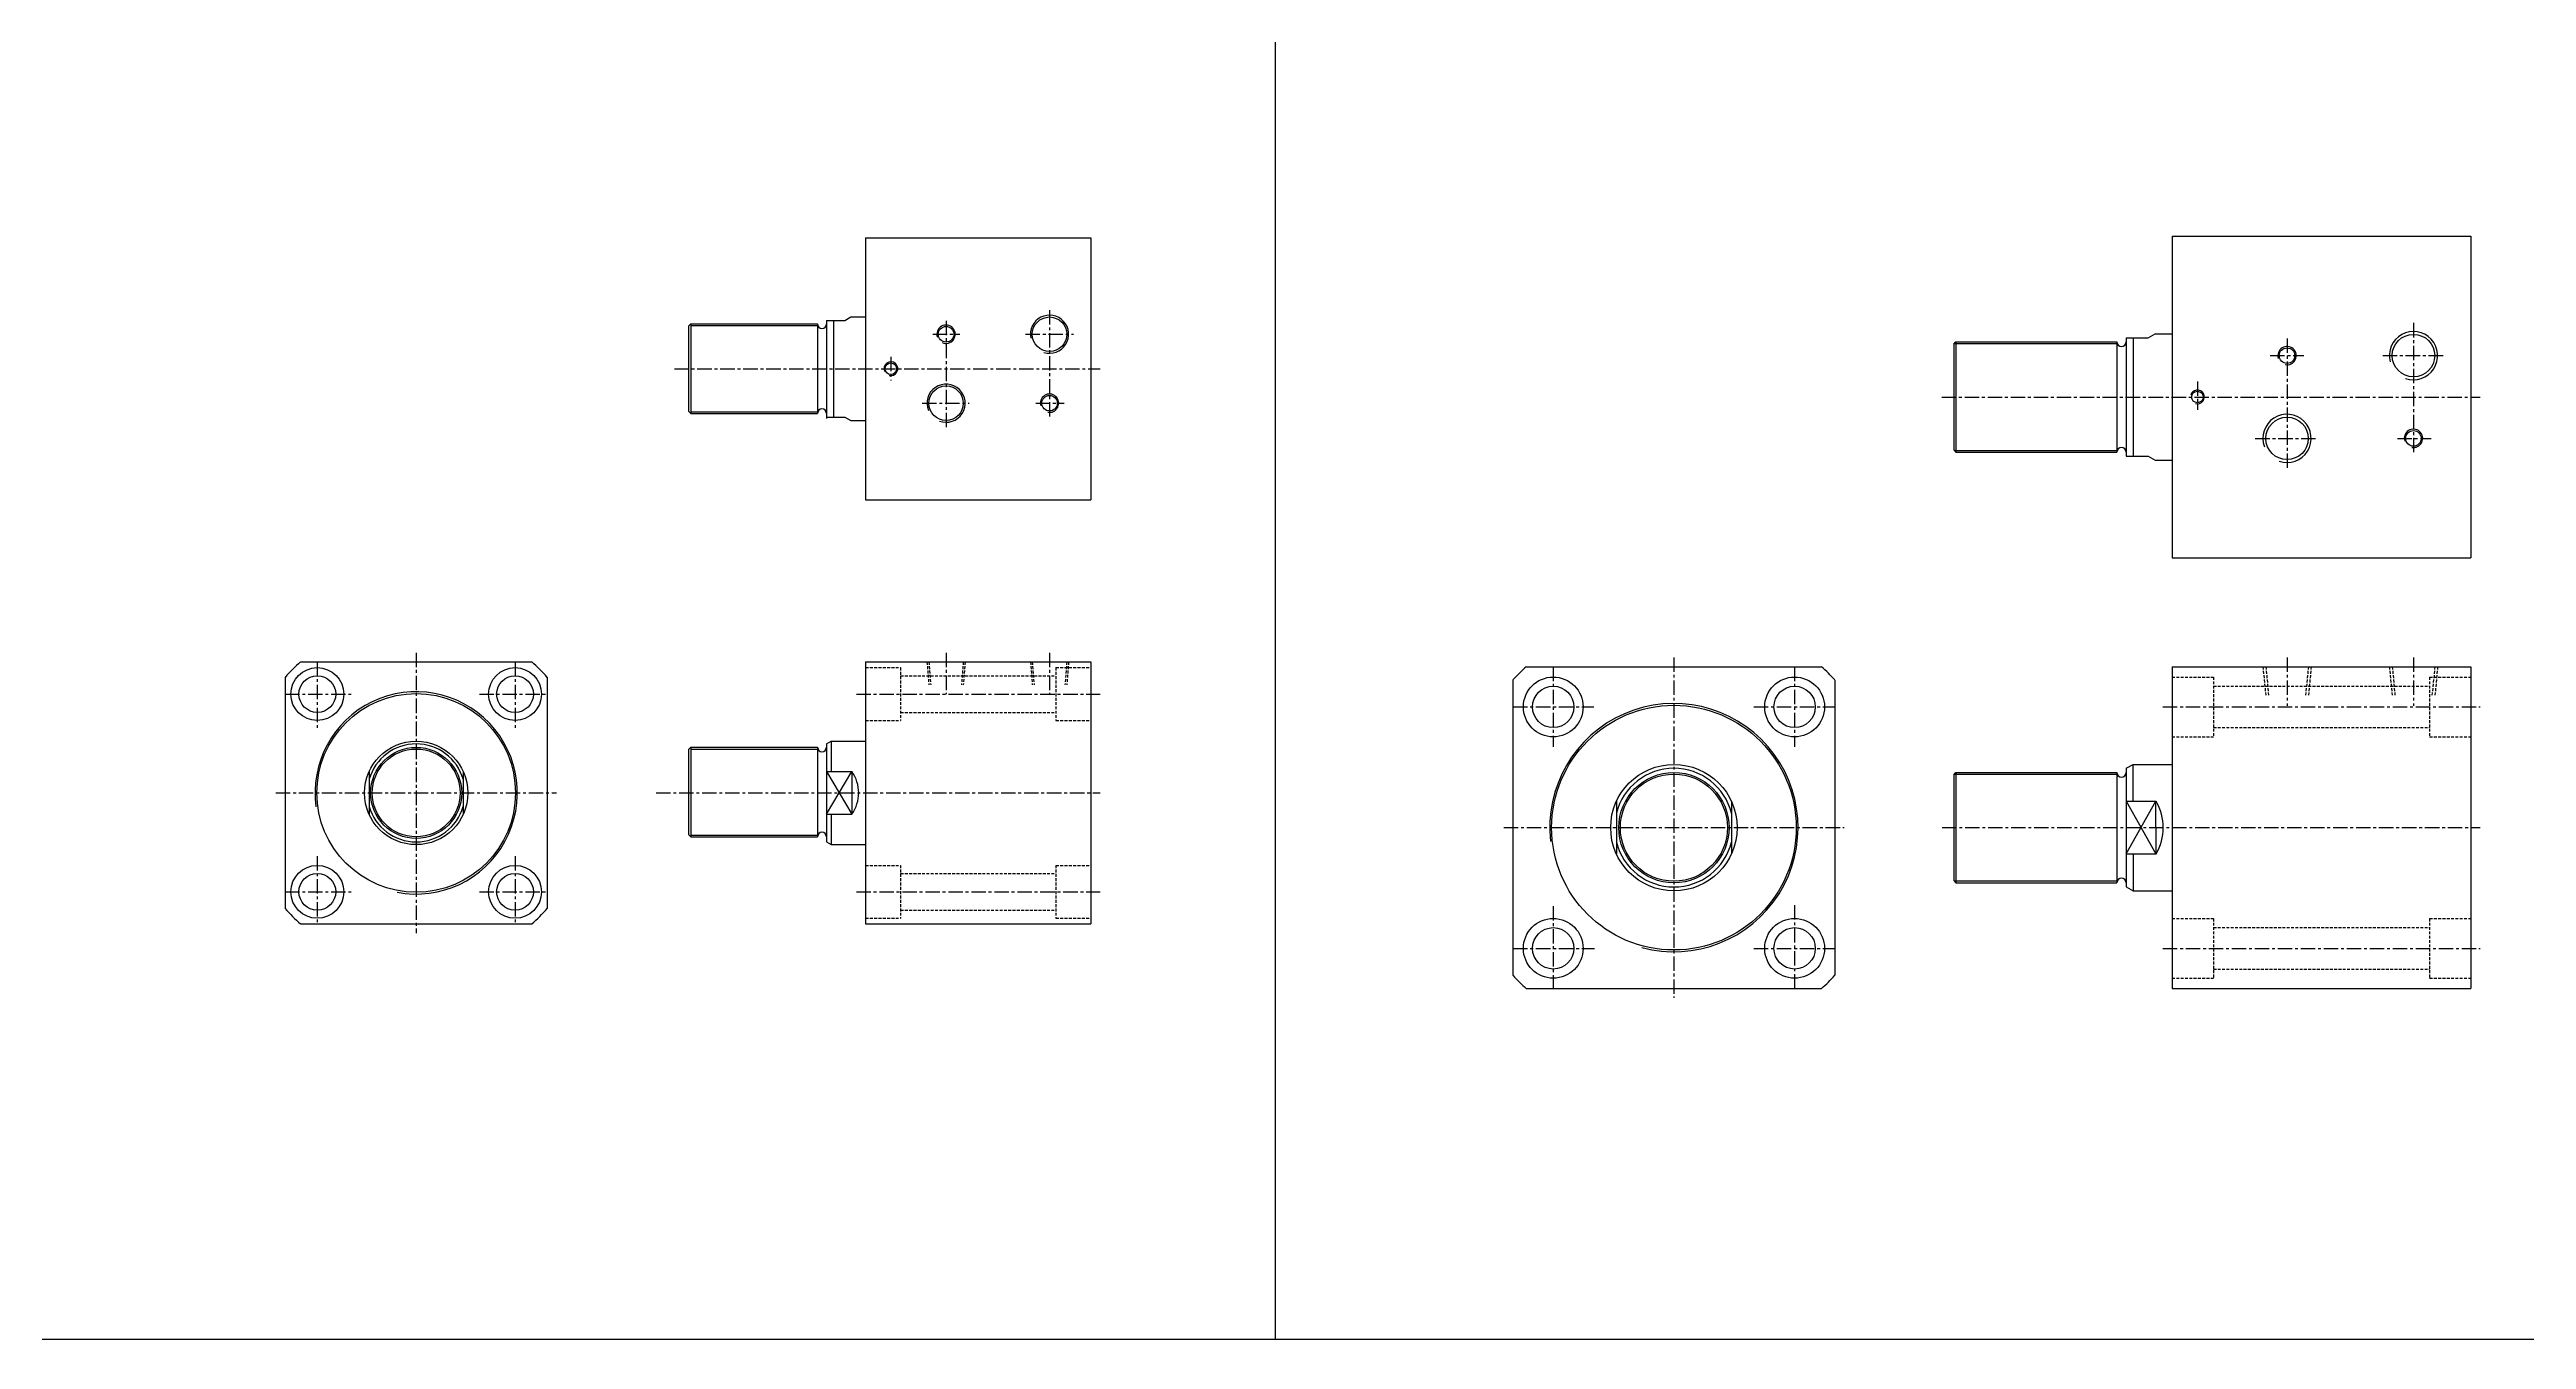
# Model space of a CAD drawing. Extents: x 0 to 4072, y 0 to 1298.
# Drawn here: x 2061 to 3138, y 0 to 561 of the extents above; entities that cross this region are included whole.
import ezdxf

# ---------------------------------------------------------------- set-up
doc = ezdxf.new("R2010")
doc.units = 0
doc.header["$LTSCALE"] = 5
doc.header["$MEASUREMENT"] = 0
doc.linetypes.add('CENTER', pattern=[2, 1.25, -0.25, 0.25, -0.25])
doc.linetypes.add('HIDDEN', pattern=[0.375, 0.25, -0.125])
doc.layers.get('0').update_dxf_attribs({"linetype": 'CONTINUOUS'})
doc.layers.add('HIDDEN', color=2, linetype='HIDDEN')
doc.layers.add('ML', color=3, linetype='CONTINUOUS')
doc.styles.add('GHS', font='romans', dxfattribs={"bigfont": 'ghs'})

msp = doc.modelspace()

# ---------------------------------------------------------------- linework, layer by layer
for p, q in [((2594, 0), (2594, 724)), ((2415.7, 479.2), (2513.7, 479.2)), ((2415.7, 479.2), (2415.7, 437.2)), ((2513.7, 479.2), (2513.7, 365.2)), ((2984, 479.9), (2984, 339.9)), ((2984, 479.9), (3114, 479.9)), ((3114, 479.9), (3114, 339.9)), ((2338.7, 440.7), (2339.7, 441.7)), ((2339.7, 441.7), (2394.7, 441.7)), ((2339.7, 441.7), (2339.7, 402.7)), ((2394.7, 441.7), (2394.7, 402.7)), ((2398.7, 443.2), (2398.7, 401.2)), ((2398.7, 443.2), (2406.7, 443.2)), ((2398.7, 443.2), (2398.7, 400.6)), ((2398.7, 443.2), (2398.7, 401.2)), ((2401.7, 443.2), (2401.7, 401.2)), ((2406.7, 443.2), (2409.3, 444.7)), ((2409.3, 444.7), (2415.7, 444.7)), ((2338.7, 440.7), (2338.7, 403.7)), ((2415.7, 437.2), (2415.7, 422.2)), ((2889, 432.9), (2890, 433.9)), ((2889, 432.9), (2889, 386.9)), ((2890, 433.9), (2960, 433.9)), ((2890, 433.9), (2890, 385.9)), ((2960, 433.9), (2960, 385.9)), ((2964, 435.7), (2964, 384.1)), ((2964, 435.7), (2973.6, 435.7)), ((2964, 435.7), (2964, 384.1)), ((2964, 435.7), (2964, 385.9)), ((2964, 435.7), (2964, 385.9)), ((2967, 435.7), (2967, 384.1)), ((2973.6, 435.7), (2976.6, 437.4)), ((2976.6, 437.4), (2984, 437.4)), ((2415.7, 422.2), (2415.7, 365.2)), ((2338.7, 403.7), (2339.7, 402.7)), ((2339.7, 402.7), (2394.7, 402.7)), ((2398.7, 401.2), (2406.7, 401.2)), ((2406.7, 401.2), (2409.3, 399.7)), ((2409.3, 399.7), (2415.7, 399.7)), ((2889, 386.9), (2890, 385.9)), ((2890, 385.9), (2960, 385.9)), ((2964, 384.1), (2973.6, 384.1)), ((2973.6, 384.1), (2976.6, 382.4)), ((2976.6, 382.4), (2984, 382.4)), ((2415.7, 365.2), (2513.7, 365.2)), ((2984, 339.9), (3114, 339.9)), ((2170, 294.7), (2270.5, 294.7)), ((2415.7, 294.7), (2415.7, 237.7)), ((2415.7, 294.7), (2513.7, 294.7)), ((2513.7, 294.7), (2513.7, 180.7)), ((2703, 292.6), (2831.5, 292.6)), ((2984, 292.6), (3114, 292.6)), ((2984, 292.6), (2984, 222.6)), ((3114, 292.6), (3114, 152.6)), ((2163.2, 288), (2163.2, 187.5)), ((2277.2, 288), (2277.2, 187.5)), ((2697.3, 286.8), (2697.3, 158.4)), ((2837.3, 286.8), (2837.3, 158.4)), ((2398.7, 259.1), (2400.7, 260.2)), ((2398.7, 259.1), (2398.7, 216.4)), ((2398.7, 259.1), (2398.7, 217.1)), ((2400.7, 260.2), (2415.7, 260.2)), ((2400.7, 260.2), (2400.7, 247)), ((2338.7, 256.6), (2339.7, 257.6)), ((2338.7, 256.6), (2338.7, 219.6)), ((2339.7, 257.6), (2394.7, 257.6)), ((2339.7, 257.6), (2339.7, 218.6)), ((2394.7, 257.6), (2394.7, 218.6)), ((2964, 248.4), (2967, 250.1)), ((2964, 248.4), (2964, 196.9)), ((2964, 248.4), (2964, 198.6)), ((2964, 248.4), (2964, 198.6)), ((2967, 250.1), (2984, 250.1)), ((2967, 234.1), (2967, 250.1)), ((2199.7, 247), (2199.7, 228.4)), ((2240.7, 247), (2240.7, 228.4)), ((2398.7, 247), (2409.7, 247)), ((2409.7, 247), (2409.7, 228.4)), ((2415.7, 237.7), (2415.7, 180.7)), ((2889, 245.6), (2890, 246.6)), ((2889, 245.6), (2889, 199.6)), ((2890, 246.6), (2960, 246.6)), ((2890, 246.6), (2890, 198.6)), ((2960, 246.6), (2960, 198.6)), ((2398.7, 228.4), (2409.7, 228.4)), ((2400.7, 228.4), (2400.7, 215.2)), ((2742.3, 234.1), (2742.3, 211.2)), ((2792.3, 234.1), (2792.3, 211.2)), ((2964, 234.1), (2977, 234.1)), ((2977, 222.6), (2977, 234.1)), ((2338.7, 219.6), (2339.7, 218.6)), ((2339.7, 218.6), (2394.7, 218.6)), ((2398.7, 216.4), (2400.7, 215.2)), ((2400.7, 224.5), (2400.7, 215.2)), ((2977, 222.6), (2977, 211.2)), ((2984, 222.6), (2984, 152.6)), ((2400.7, 215.2), (2415.7, 215.2)), ((2964, 211.2), (2977, 211.2)), ((2967, 211.2), (2967, 195.1)), ((2889, 199.6), (2890, 198.6)), ((2890, 198.6), (2960, 198.6)), ((2964, 196.9), (2967, 195.1)), ((2967, 195.1), (2984, 195.1)), ((2170, 180.7), (2270.5, 180.7)), ((2415.7, 180.7), (2513.7, 180.7)), ((2703, 152.6), (2831.5, 152.6)), ((2984, 152.6), (3114, 152.6)), ((4071.8, 0), (0, 0))]:
    msp.add_line(p, q)
at = {"color": 3}
for p, q in [((2339.7, 441), (2394.9, 441)), ((2889.3, 433.1), (2960.2, 433.1)), ((2339.7, 403.5), (2394.9, 403.5)), ((2889.3, 386.6), (2960.2, 386.6)), ((2339.7, 256.8), (2394.9, 256.8)), ((2889.3, 245.9), (2960.2, 245.9)), ((2339.7, 219.3), (2394.9, 219.3)), ((2889.3, 199.4), (2960.2, 199.4))]:
    msp.add_line(p, q, dxfattribs=at)
at = {"color": 7}
for centre, radius in [((2495.7, 437.2), 7.5), ((2450.7, 437.2), 3.38), ((3034, 427.9), 3.38), ((3089, 427.9), 9.25), ((2426.7, 422.2), 2.5), ((2450.7, 407.2), 7.5), ((2495.7, 407.2), 3.38), ((2995, 409.9), 2.5), ((3034, 391.9), 9.25), ((2220.2, 237.7), 43.2), ((2767.3, 222.6), 53.2)]:
    msp.add_circle(centre, radius, dxfattribs=at)
for centre, radius in [((3089, 391.9), 3.38), ((2177.2, 280.7), 11.5), ((2263.2, 280.7), 11.5), ((2177.2, 280.7), 8), ((2263.2, 280.7), 8), ((2714.8, 275.1), 13), ((2714.8, 275.1), 9), ((2819.8, 275.1), 13), ((2819.8, 275.1), 9), ((2220.2, 237.7), 22.5), ((2220.2, 237.7), 19.1), ((2767.3, 222.6), 27.5), ((2767.3, 222.6), 23.3), ((2177.2, 194.7), 11.5), ((2263.2, 194.7), 11.5), ((2177.2, 194.7), 8), ((2263.2, 194.7), 8), ((2714.8, 170.1), 13), ((2714.8, 170.1), 9), ((2819.8, 170.1), 13), ((2819.8, 170.1), 9)]:
    msp.add_circle(centre, radius)
for centre, radius, start, end in [((2396.7, 441.7), 2, 180, 0), ((2962, 433.9), 2, 180, 0), ((2396.7, 402.7), 2, 0, 180), ((2962, 385.9), 2, 0, 180), ((2220.2, 237.7), 76, 131.4096, 138.5904), ((2220.2, 237.7), 76, 41.4096, 48.5904), ((2767.3, 222.6), 95, 132.5369, 137.4631), ((2767.3, 222.6), 95, 42.5369, 47.4631), ((2220.2, 237.7), 21.3, 16.1784, 163.8216), ((2396.7, 257.6), 2, 180, 0), ((2767.3, 222.6), 25.8, 14.0232, 165.9768), ((2396.9, 237.7), 15.8, 324.1474, 35.8526), ((2962, 246.6), 2, 180, 0), ((2220.2, 237.7), 21.3, 196.1784, 343.8216), ((2956.7, 222.6), 23.4, 330.6519, 29.3481), ((2396.7, 218.6), 2, 0, 180), ((2767.3, 222.6), 25.8, 194.0232, 345.9768), ((2962, 198.6), 2, 0, 180), ((2220.2, 237.7), 76, 221.4096, 228.5904), ((2220.2, 237.7), 76, 311.4096, 318.5904), ((2767.3, 222.6), 95, 222.5369, 227.4631), ((2767.3, 222.6), 95, 312.5369, 317.4631)]:
    msp.add_arc(centre, radius, start, end)
at = {"layer": 'HIDDEN'}
for p, q in [((2415.7, 292.2), (2430.9, 292.2)), ((2430.9, 292.2), (2430.9, 269.2)), ((2442.4, 294.7), (2443.2, 284.7)), ((2443.2, 294.7), (2444, 284.7)), ((2458.2, 294.7), (2457.4, 284.7)), ((2459, 294.7), (2458.2, 284.7)), ((2487.4, 294.7), (2488.2, 284.7)), ((2488.2, 294.7), (2489, 284.7)), ((2498.5, 292.2), (2513.7, 292.2)), ((2498.5, 292.2), (2498.5, 269.2)), ((2503.2, 294.7), (2502.4, 284.7)), ((2504, 294.7), (2503.2, 284.7)), ((3023.5, 292.6), (3024.8, 279.6)), ((3024.8, 292.6), (3026, 279.6)), ((3043.3, 292.6), (3042, 279.6)), ((3044.5, 292.6), (3043.3, 279.6)), ((3078.5, 292.6), (3079.8, 279.6)), ((3079.8, 292.6), (3081, 279.6)), ((3098.3, 292.6), (3097, 279.6)), ((3099.5, 292.6), (3098.3, 279.6)), ((2430.9, 288.7), (2498.5, 288.7)), ((2984, 288.1), (3002, 288.1)), ((3002, 288.1), (3002, 262.1)), ((3002, 284.1), (3096, 284.1)), ((3096, 288.1), (3096, 262.1)), ((3096, 288.1), (3114, 288.1)), ((2430.9, 272.7), (2498.5, 272.7)), ((2415.7, 269.2), (2430.9, 269.2)), ((2498.5, 269.2), (2513.7, 269.2)), ((2984, 262.1), (3002, 262.1)), ((3002, 266.1), (3096, 266.1)), ((3096, 262.1), (3114, 262.1)), ((2415.7, 206.2), (2430.9, 206.2)), ((2430.9, 206.2), (2430.9, 183.2)), ((2498.5, 206.2), (2513.7, 206.2)), ((2498.5, 206.2), (2498.5, 183.2)), ((2430.9, 202.7), (2498.5, 202.7)), ((2415.7, 183.2), (2430.9, 183.2)), ((2430.9, 186.7), (2498.5, 186.7)), ((2498.5, 183.2), (2513.7, 183.2)), ((2984, 183.1), (3002, 183.1)), ((3002, 183.1), (3002, 157.1)), ((3002, 179.1), (3096, 179.1)), ((3096, 183.1), (3114, 183.1)), ((3096, 183.1), (3096, 157.1)), ((2984, 157.1), (3002, 157.1)), ((3002, 161.1), (3096, 161.1)), ((3096, 157.1), (3114, 157.1))]:
    msp.add_line(p, q, dxfattribs=at)
at = {"layer": 'ML', "color": 1, "linetype": 'CENTER'}
for p, q in [((2450.7, 443), (2450.7, 396.7)), ((2495.7, 447.7), (2495.7, 401.2)), ((3089, 442.1), (3089, 384.9)), ((2444.9, 437.2), (2456.7, 437.2)), ((2485.3, 437.2), (2506.1, 437.2)), ((3034, 435.3), (3034, 378.1)), ((2332.5, 422.2), (2517.7, 422.2)), ((2426.7, 427.4), (2426.7, 417.1)), ((3026.7, 427.9), (3041.3, 427.9)), ((3075.6, 427.9), (3102.8, 427.9)), ((2883.8, 409.9), (3118, 409.9)), ((2995, 416.6), (2995, 404.3)), ((2440.3, 407.2), (2460.8, 407.2)), ((2489.7, 407.2), (2502, 407.2)), ((3020.2, 391.9), (3047.5, 391.9)), ((3082, 391.9), (3096.7, 391.9)), ((2177.2, 294.7), (2177.2, 265.2)), ((2220.2, 298.7), (2220.2, 176.7)), ((2263.2, 294.7), (2263.2, 265.2)), ((2450.7, 298.7), (2450.7, 280.7)), ((2495.7, 298.7), (2495.7, 280.7)), ((2714.8, 292.6), (2714.8, 257.8)), ((2767.3, 296.6), (2767.3, 148.6)), ((2819.8, 292.6), (2819.8, 257.8)), ((3034, 296.6), (3034, 275.6)), ((3089, 296.6), (3089, 275.6)), ((2163.2, 280.7), (2192.7, 280.7)), ((2247.7, 280.7), (2277.2, 280.7)), ((2411.7, 280.7), (2517.7, 280.7)), ((2697.3, 275.1), (2732.4, 275.1)), ((2802.1, 275.1), (2837.3, 275.1)), ((2980, 275.1), (3118, 275.1)), ((2159.2, 237.7), (2281.2, 237.7)), ((2324.6, 237.7), (2517.7, 237.7)), ((2693.3, 222.6), (2841.3, 222.6)), ((2884, 222.6), (3118, 222.6)), ((2177.2, 210.2), (2177.2, 180.7)), ((2263.2, 210.2), (2263.2, 180.7)), ((2163.2, 194.7), (2192.7, 194.7)), ((2247.7, 194.7), (2277.2, 194.7)), ((2411.7, 194.7), (2517.7, 194.7)), ((2714.8, 188.5), (2714.8, 152.6)), ((2819.8, 188.9), (2819.8, 152.6)), ((2697.3, 170.1), (2732.8, 170.1)), ((2802.1, 170.1), (2837.3, 170.1)), ((2980, 170.1), (3118, 170.1))]:
    msp.add_line(p, q, dxfattribs=at)
at = {"layer": 'ML'}
for p, q in [((2398.7, 247), (2409.7, 228.4)), ((2398.7, 228.4), (2409.7, 247)), ((2964, 234.1), (2977, 211.2)), ((2964, 211.2), (2977, 234.1))]:
    msp.add_line(p, q, dxfattribs=at)
for centre, radius in [((2220.2, 237.7), 19.8), ((2767.3, 222.6), 24)]:
    msp.add_circle(centre, radius, dxfattribs=at)
for centre, radius, start, end in [((2495.7, 437.2), 8.3, 252.8144, 191.9269), ((2450.7, 437.2), 4, 245.3736, 198.8384), ((3034, 427.9), 4, 259.0394, 197.2666), ((3089, 427.9), 10.5, 250.9759, 194.7167), ((2426.7, 422.2), 3, 254.6795, 202.6966), ((2450.7, 407.2), 8.3, 249.6481, 202.1964), ((2495.7, 407.2), 4, 259.0394, 197.2666), ((2995, 409.9), 3, 254.6795, 164.7721), ((3034, 391.9), 10.5, 251.0378, 200.1532), ((3089, 391.9), 4, 259.0394, 197.2666), ((2220.2, 237.7), 44, 259.2096, 187.8606), ((2767.3, 222.6), 54, 255.0235, 186.3749)]:
    msp.add_arc(centre, radius, start, end, dxfattribs=at)

# ---------------------------------------------------------------- texts
at = {"layer": 'ML', "color": 2, "char_height": 3, "style": 'GHS'}
for insert, attachment_point in [((2584.7, 457.2), 4), ((2793.9, 416.1), 6), ((3090.8, 379.8), 6), ((2224, 336.4), 6), ((2460.8, 309.2), 6)]:
    msp.add_mtext('\\A1;', dxfattribs=dict(at, insert=insert, attachment_point=attachment_point))

doc.saveas('drawing.dxf')
